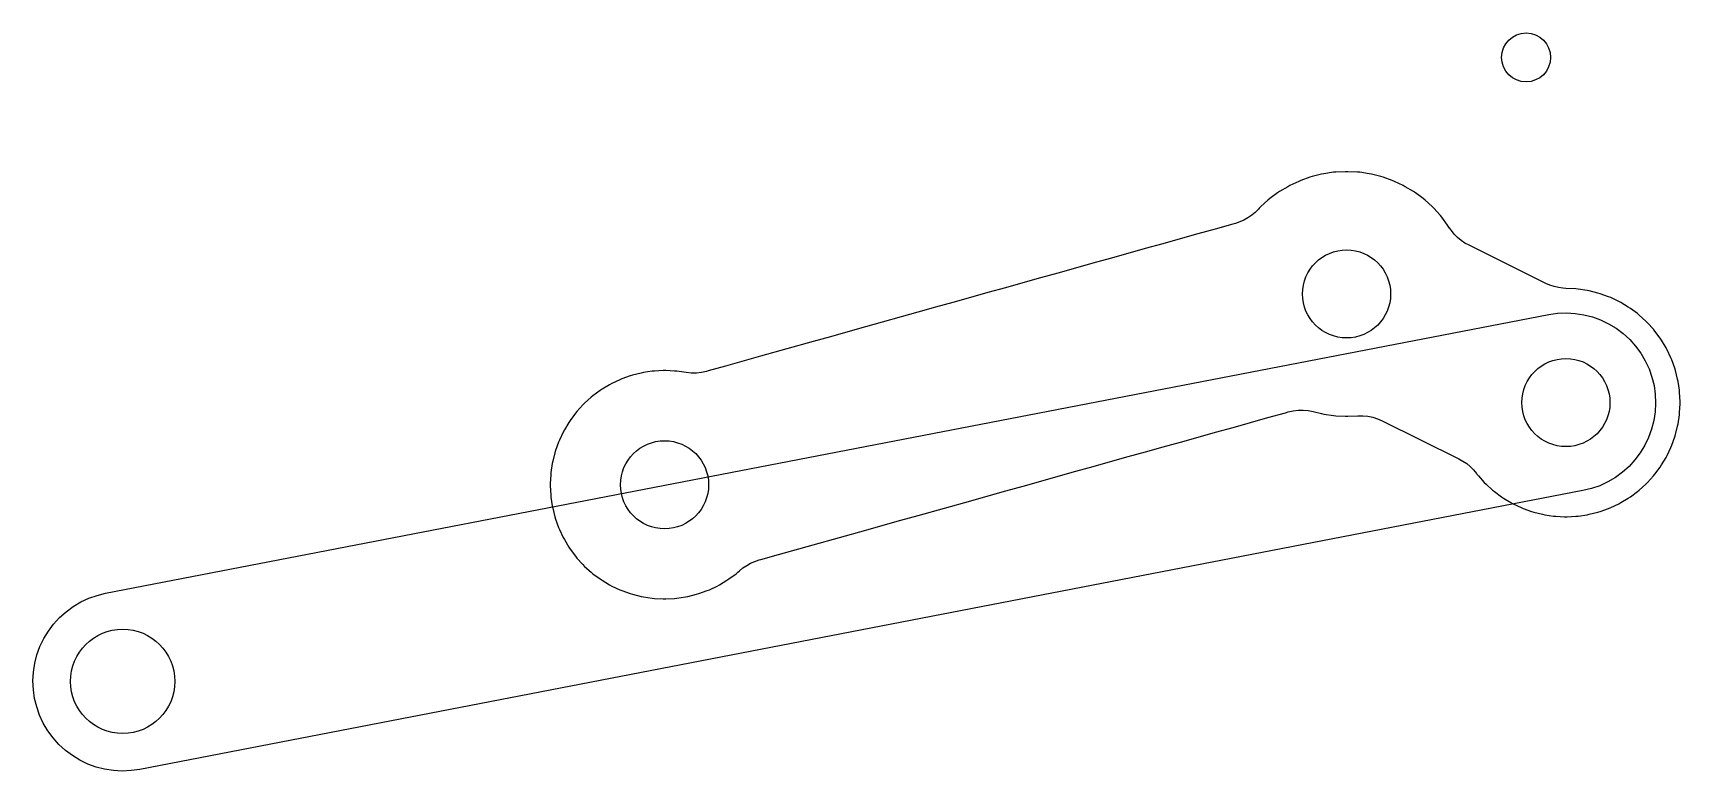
# Model space of a CAD drawing. Header units: metres. Extents: x -183 to 19, y -87 to 3.
import ezdxf

# ---------------------------------------------------------------- set-up
doc = ezdxf.new("R2010")
doc.units = ezdxf.units.M
for name, color, linetype in [('CENTRES', 8, 'Continuous'), ('HOLES', 1, 'Continuous'), ('LINK', 3, 'Continuous'), ('ROCKER', 5, 'Continuous')]:
    doc.layers.add(name, color=color, linetype=linetype)

msp = doc.modelspace()

# ---------------------------------------------------------------- linework, layer by layer
at = {"layer": 'CENTRES'}
msp.add_circle((0, 0), 3, dxfattribs=at)
at = {"layer": 'HOLES'}
for centre in [(-22, -29), (4.88, -42.32), (-105.59, -52.4)]:
    msp.add_circle(centre, 5.4, dxfattribs=at)
at = {"layer": 'LINK'}
msp.add_lwpolyline([(-169.91, -87.3), (-170.98, -87.45), (-172.06, -87.5), (-173.14, -87.44), (-174.21, -87.28), (-175.25, -87.01), (-176.27, -86.64), (-177.24, -86.17), (-178.16, -85.61), (-179.02, -84.96), (-179.82, -84.24), (-180.54, -83.43), (-181.18, -82.56), (-181.73, -81.63), (-182.19, -80.65), (-182.54, -79.64), (-182.8, -78.59), (-182.95, -77.52), (-183, -76.44), (-182.94, -75.36), (-182.78, -74.29), (-182.51, -73.25), (-182.14, -72.23), (-181.67, -71.26), (-181.11, -70.34), (-180.46, -69.48), (-179.74, -68.68), (-178.93, -67.96), (-178.06, -67.32), (-177.13, -66.77), (-176.15, -66.31), (-175.14, -65.96), (-174.09, -65.7), (2.79, -31.52), (3.86, -31.37), (4.94, -31.32), (6.02, -31.38), (7.08, -31.55), (8.13, -31.81), (9.14, -32.18), (10.12, -32.65), (11.04, -33.21), (11.9, -33.86), (12.7, -34.59), (13.42, -35.39), (14.06, -36.26), (14.61, -37.19), (15.07, -38.17), (15.42, -39.19), (15.68, -40.24), (15.83, -41.3), (15.88, -42.38), (15.82, -43.46), (15.66, -44.53), (15.39, -45.57), (15.02, -46.59), (14.55, -47.56), (13.99, -48.48), (13.34, -49.35), (12.62, -50.14), (11.81, -50.86), (10.94, -51.5), (10.01, -52.05), (9.03, -52.51), (8.02, -52.87), (6.97, -53.12), (-169.91, -87.3)], close=True, dxfattribs=at)
for centre, radius in [((4.88, -42.32), 5.4), ((-172, -76.5), 6.4)]:
    msp.add_circle(centre, radius, dxfattribs=at)
at = {"layer": 'ROCKER'}
msp.add_lwpolyline([(4.88, -28.32), (4.52, -28.3), (3.98, -28.23), (3.44, -28.1), (2.92, -27.93), (2.41, -27.71), (-6.99, -23.04), (-7.49, -22.77), (-7.96, -22.44), (-8.4, -22.08), (-8.8, -21.67), (-9.16, -21.23), (-9.37, -20.91), (-9.37, -20.92), (-9.62, -20.55), (-10.32, -19.6), (-10.5, -19.37), (-11.29, -18.5), (-11.5, -18.29), (-12.37, -17.5), (-12.6, -17.32), (-13.55, -16.62), (-13.79, -16.45), (-14.8, -15.85), (-15.06, -15.71), (-16.13, -15.2), (-16.4, -15.09), (-17.51, -14.7), (-17.79, -14.61), (-18.93, -14.32), (-19.22, -14.27), (-20.38, -14.09), (-20.68, -14.07), (-21.85, -14.01), (-22.15, -14.01), (-23.32, -14.07), (-23.62, -14.09), (-24.78, -14.27), (-25.07, -14.32), (-26.21, -14.61), (-26.49, -14.7), (-27.6, -15.09), (-27.87, -15.2), (-28.94, -15.71), (-29.2, -15.85), (-30.21, -16.45), (-30.45, -16.62), (-31.4, -17.32), (-31.63, -17.5), (-32.5, -18.29), (-32.71, -18.5), (-32.8, -18.6), (-33.19, -19), (-33.62, -19.36), (-34.09, -19.68), (-34.58, -19.95), (-35.09, -20.18), (-35.63, -20.35), (-35.95, -20.44), (-38.1, -21.04), (-40.24, -21.64), (-42.38, -22.24), (-44.53, -22.84), (-46.67, -23.44), (-48.81, -24.04), (-50.96, -24.64), (-53.1, -25.24), (-55.24, -25.84), (-57.39, -26.44), (-59.53, -27.04), (-61.67, -27.64), (-63.82, -28.24), (-65.96, -28.84), (-68.1, -29.44), (-70.25, -30.04), (-72.39, -30.64), (-74.53, -31.24), (-80.96, -33.04), (-83.11, -33.64), (-85.25, -34.24), (-87.39, -34.84), (-93.83, -36.64), (-98.11, -37.84), (-100.26, -38.44), (-100.45, -38.5), (-101.07, -38.63), (-101.69, -38.71), (-102.32, -38.71), (-102.95, -38.65), (-104.08, -38.49), (-104.37, -38.46), (-105.45, -38.4), (-105.74, -38.4), (-106.82, -38.46), (-107.11, -38.49), (-108.18, -38.64), (-108.47, -38.7), (-109.52, -38.96), (-109.8, -39.05), (-110.81, -39.41), (-111.09, -39.53), (-112.06, -39.99), (-112.32, -40.13), (-113.25, -40.68), (-113.49, -40.84), (-114.36, -41.49), (-114.59, -41.67), (-115.39, -42.4), (-115.59, -42.61), (-116.32, -43.41), (-116.5, -43.63), (-117.15, -44.5), (-117.31, -44.75), (-117.87, -45.67), (-118, -45.93), (-118.47, -46.91), (-118.58, -47.18), (-118.94, -48.19), (-119.03, -48.48), (-119.29, -49.52), (-119.35, -49.81), (-119.51, -50.88), (-119.53, -51.17), (-119.59, -52.25), (-119.59, -52.54), (-119.53, -53.62), (-119.51, -53.91), (-119.35, -54.98), (-119.29, -55.27), (-119.03, -56.32), (-118.94, -56.6), (-118.58, -57.62), (-118.47, -57.89), (-118, -58.86), (-117.87, -59.12), (-117.31, -60.05), (-117.15, -60.29), (-116.5, -61.16), (-116.32, -61.39), (-115.59, -62.19), (-115.39, -62.4), (-114.59, -63.12), (-114.36, -63.31), (-113.49, -63.95), (-113.25, -64.11), (-112.32, -64.67), (-112.06, -64.81), (-111.09, -65.27), (-110.81, -65.38), (-109.8, -65.74), (-109.52, -65.83), (-108.47, -66.09), (-108.18, -66.15), (-107.11, -66.31), (-106.82, -66.34), (-105.74, -66.39), (-105.45, -66.39), (-104.37, -66.34), (-104.08, -66.31), (-103.01, -66.15), (-102.72, -66.09), (-101.67, -65.83), (-101.39, -65.74), (-100.38, -65.38), (-100.1, -65.27), (-99.13, -64.81), (-98.87, -64.67), (-97.94, -64.11), (-97.7, -63.95), (-96.83, -63.31), (-96.6, -63.12), (-96.41, -62.94), (-95.98, -62.59), (-95.52, -62.28), (-95.04, -62.01), (-94.53, -61.79), (-94, -61.61), (-93.79, -61.55), (-91.64, -60.95), (-87.36, -59.75), (-80.93, -57.95), (-78.78, -57.35), (-76.64, -56.75), (-74.5, -56.15), (-68.07, -54.35), (-65.92, -53.75), (-63.78, -53.15), (-61.63, -52.55), (-59.49, -51.95), (-57.35, -51.35), (-55.2, -50.75), (-53.06, -50.15), (-50.92, -49.55), (-48.77, -48.95), (-46.63, -48.35), (-44.49, -47.75), (-42.34, -47.16), (-40.2, -46.56), (-38.06, -45.96), (-35.91, -45.36), (-33.77, -44.76), (-31.63, -44.16), (-29.48, -43.56), (-29.16, -43.46), (-28.55, -43.33), (-27.93, -43.26), (-27.31, -43.25), (-26.69, -43.3), (-26.08, -43.42), (-25.07, -43.68), (-24.78, -43.73), (-23.62, -43.91), (-23.32, -43.93), (-22.15, -43.99), (-21.85, -43.99), (-20.61, -43.93), (-20, -43.93), (-19.39, -44), (-18.79, -44.12), (-18.21, -44.31), (-17.65, -44.55), (-8.24, -49.21), (-7.74, -49.49), (-7.27, -49.81), (-6.84, -50.17), (-6.44, -50.58), (-6.08, -51.02), (-6.03, -51.09), (-5.84, -51.31), (-5.12, -52.11), (-4.91, -52.32), (-4.11, -53.05), (-3.88, -53.23), (-3.02, -53.87), (-2.77, -54.04), (-1.85, -54.59), (-1.59, -54.73), (-0.61, -55.19), (-0.34, -55.31), (0.68, -55.67), (0.96, -55.76), (2.01, -56.02), (2.29, -56.07), (3.36, -56.23), (3.65, -56.26), (4.73, -56.31), (5.03, -56.31), (6.1, -56.26), (6.4, -56.23), (7.47, -56.07), (7.75, -56.02), (8.8, -55.76), (9.08, -55.67), (10.1, -55.31), (10.37, -55.19), (11.35, -54.73), (11.61, -54.59), (12.53, -54.04), (12.78, -53.87), (13.64, -53.23), (13.87, -53.05), (14.67, -52.32), (14.88, -52.11), (15.6, -51.31), (15.79, -51.09), (16.43, -50.22), (16.6, -49.97), (17.15, -49.05), (17.29, -48.79), (17.75, -47.81), (17.86, -47.54), (18.23, -46.52), (18.31, -46.24), (18.57, -45.2), (18.63, -44.91), (18.79, -43.84), (18.82, -43.55), (18.87, -42.47), (18.87, -42.17), (18.82, -41.1), (18.79, -40.8), (18.63, -39.74), (18.57, -39.45), (18.31, -38.4), (18.23, -38.12), (17.86, -37.1), (17.75, -36.83), (17.29, -35.86), (17.15, -35.6), (16.6, -34.67), (16.43, -34.43), (15.79, -33.56), (15.6, -33.33), (14.88, -32.53), (14.67, -32.32), (13.87, -31.6), (13.64, -31.41), (12.78, -30.77), (12.53, -30.61), (11.61, -30.05), (11.35, -29.91), (10.37, -29.45), (10.1, -29.34), (9.08, -28.97), (8.8, -28.89), (7.75, -28.63), (7.47, -28.57), (6.4, -28.41), (6.1, -28.38), (4.88, -28.32), (4.88, -28.32)], close=True, dxfattribs=at)

doc.saveas('drawing.dxf')
